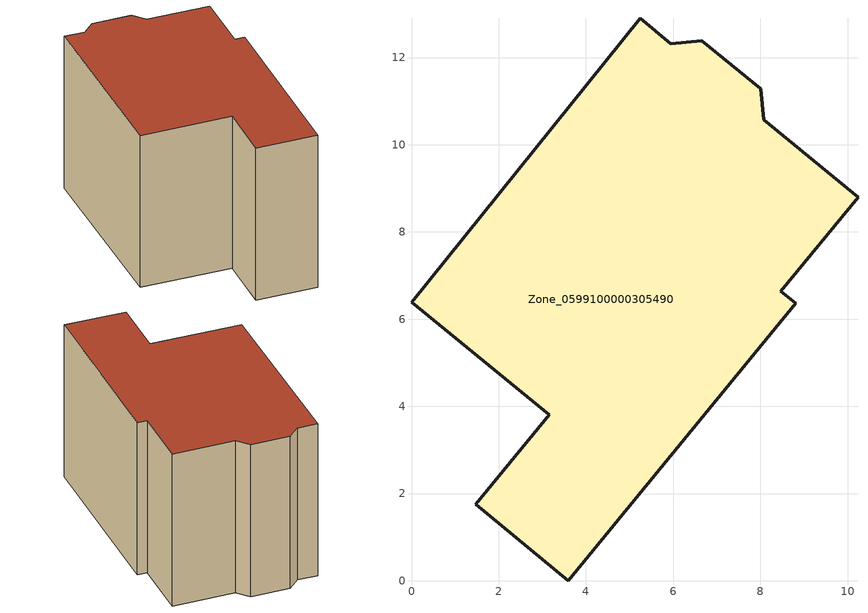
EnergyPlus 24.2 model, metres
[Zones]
Zone_0599100000305490
 floor ground (C_G): 5.95,12.32 6.66,12.39 8.01,11.28 8.08,10.57 10.24,8.8 8.47,6.64 8.81,6.36 3.6,0 1.47,1.75 3.16,3.81 0,6.39 5.24,12.9 z0
 wall outside (C_F): 3.16,3.81 1.47,1.75 3.6,0 8.81,6.36 8.47,6.64 10.24,8.8 8.08,10.57 8.01,11.28 6.66,12.39 5.95,12.32 5.24,12.9 0,6.39 3.16,3.81 z0:7.38
 roof outside (C_R): 5.24,12.9 0,6.39 3.16,3.81 1.47,1.75 3.6,0 8.81,6.36 8.47,6.64 10.24,8.8 8.08,10.57 8.01,11.28 6.66,12.39 5.95,12.32 z7.38
[BUILDING]
Pand.0599100000305490: North Axis=0; Terrain=City; Loads Convergence Tolerance Value=0.04; Temperature Convergence Tolerance Value=0.4; Solar Distribution=FullExterior; Maximum Number of Warmup Days=25; Minimum Number of Warmup Days=1
[Site:Location]
Rotterdam.The.Hague.AP_ZH_NLD Design_Conditions: Latitude=51.96; Longitude=4.45; Time Zone=1; Elevation=-4.5
[SITE:GROUNDTEMPERATURE:BUILDINGSURFACE]
18, 18, 18, 18, 18, 18, 18, 18, 18, 18, 18, 18
[MATERIAL] Thermal Absorptance=0.9; Solar Absorptance=0.7; Visible Absorptance=0.7
Name | Roughness | Thickness | Conductivity | Density | Specific Heat
G.TC.1946 | MediumSmooth | 0.15 | 1 | 540 | 1210
F.TC.1946 | Rough | 0.3 | 0.857143 | 1920 | 840
R.TC.1946 | MediumRough | 0.2 | 0.909091 | 1500 | 1000
[CONSTRUCTION]
C_G: G.TC.1946
C_F: F.TC.1946
C_R: R.TC.1946
[ZONE]
Zone_0599100000305490: Type=1; Multiplier=1; Ceiling Height=Autocalculate; Volume=Autocalculate; Floor Area=autocalculate; Part of Total Floor Area=Yes
[ZONEINFILTRATION:DESIGNFLOWRATE]
Infil_Zone_0599100000305490: Zone or ZoneList or Space or SpaceList=Zone_0599100000305490; Schedule=AlwaysOn; Design Flow Rate Calculation Method=Flow/Area; Flow Rate per Floor Area=0.003; Constant Term Coefficient=1; Temperature Term Coefficient=0; Velocity Term Coefficient=0; Velocity Squared Term Coefficient=0
[HVACTEMPLATE:ZONE:IDEALLOADSAIRSYSTEM]
Zone_0599100000305490: Maximum Heating Supply Air Temperature=50; Minimum Cooling Supply Air Temperature=13; Maximum Heating Supply Air Humidity Ratio=0.0156; Minimum Cooling Supply Air Humidity Ratio=0.0077; Heating Limit=NoLimit; Cooling Limit=NoLimit; Dehumidification Control Type=ConstantSensibleHeatRatio; Cooling Sensible Heat Ratio=0.7; Dehumidification Setpoint=60; Humidification Control Type=None; Humidification Setpoint=30; Outdoor Air Method=None; Outdoor Air Flow Rate per Person=0.00944; Outdoor Air Flow Rate per Zone Floor Area=0; Outdoor Air Flow Rate per Zone=0; Demand Controlled Ventilation Type=None; Outdoor Air Economizer Type=NoEconomizer; Heat Recovery Type=None; Sensible Heat Recovery Effectiveness=0.7; Latent Heat Recovery Effectiveness=0.65
[ZONECONTROL:THERMOSTAT]
ThermostatControl_Zone_0599100000305490: Zone or ZoneList=Zone_0599100000305490; Control Type Schedule=DualSetpointControlType; Control 1=Thermostat_Zone_0599100000305490; Temperature Difference Between Cutout And Setpoint=0
[THERMOSTATSETPOINT:DUALSETPOINT]
Thermostat_Zone_0599100000305490: Heating Setpoint Temperature Schedule=HeatingSetpoint_Zone_0599100000305490; Cooling Setpoint Temperature Schedule=CoolingSetpoint_Zone_0599100000305490
[SCHEDULE:COMPACT]
HeatingSetpoint_Zone_0599100000305490: Through: 12/31, For: AllDays, Until: 24:00, 21
CoolingSetpoint_Zone_0599100000305490: Through: 12/31, For: AllDays, Until: 24:00, 24
DualSetpointControlType: Through: 12/31, For: AllDays, Until: 24:00, 4
AlwaysOn: Through: 12/31, For: AllDays, Until: 24:00, 1
